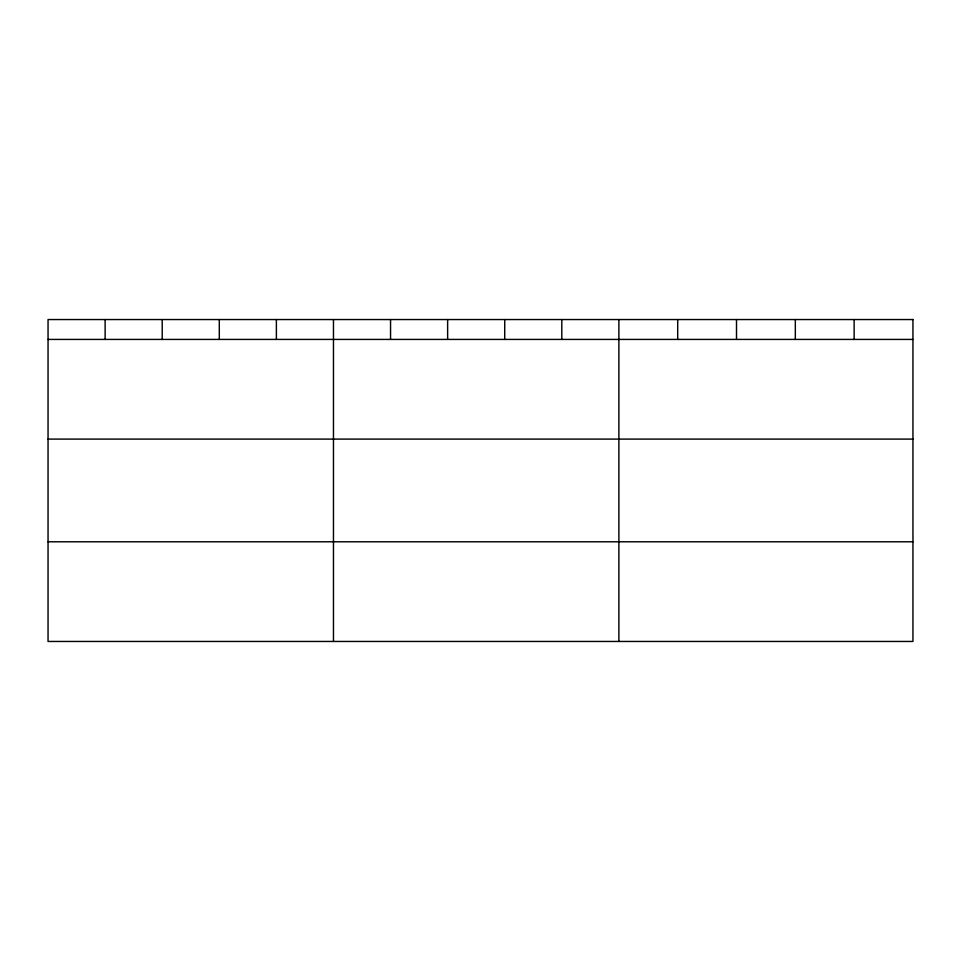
<?xml version="1.0" encoding="UTF-8"?>
<svg xmlns="http://www.w3.org/2000/svg" width="961" height="961" viewBox="0 0 961 961"><rect width="100%" height="100%" fill="white"/><g stroke="black" fill="none" stroke-linecap="round" stroke-linejoin="round"><path stroke-width="1.44" d="M48.05 339.425L912.95 339.425M48.05 439.093L912.95 439.093M48.05 541.788L912.95 541.788M854.137 319.545L854.137 339.425M795.324 319.545L795.324 339.425M736.51 319.545L736.51 339.425M677.697 319.545L677.697 339.425M618.884 319.545L618.884 641.455M561.801 319.545L561.801 339.425M504.717 319.545L504.717 339.425M447.634 319.545L447.634 339.425M390.55 319.545L390.55 339.425M333.467 319.545L333.467 641.455M276.384 319.545L276.384 339.425M219.3 319.545L219.3 339.425M162.217 319.545L162.217 339.425M105.133 319.545L105.133 339.425M912.95 319.545L48.05 319.545L48.05 641.455L912.95 641.455L912.95 319.545"/></g></svg>
